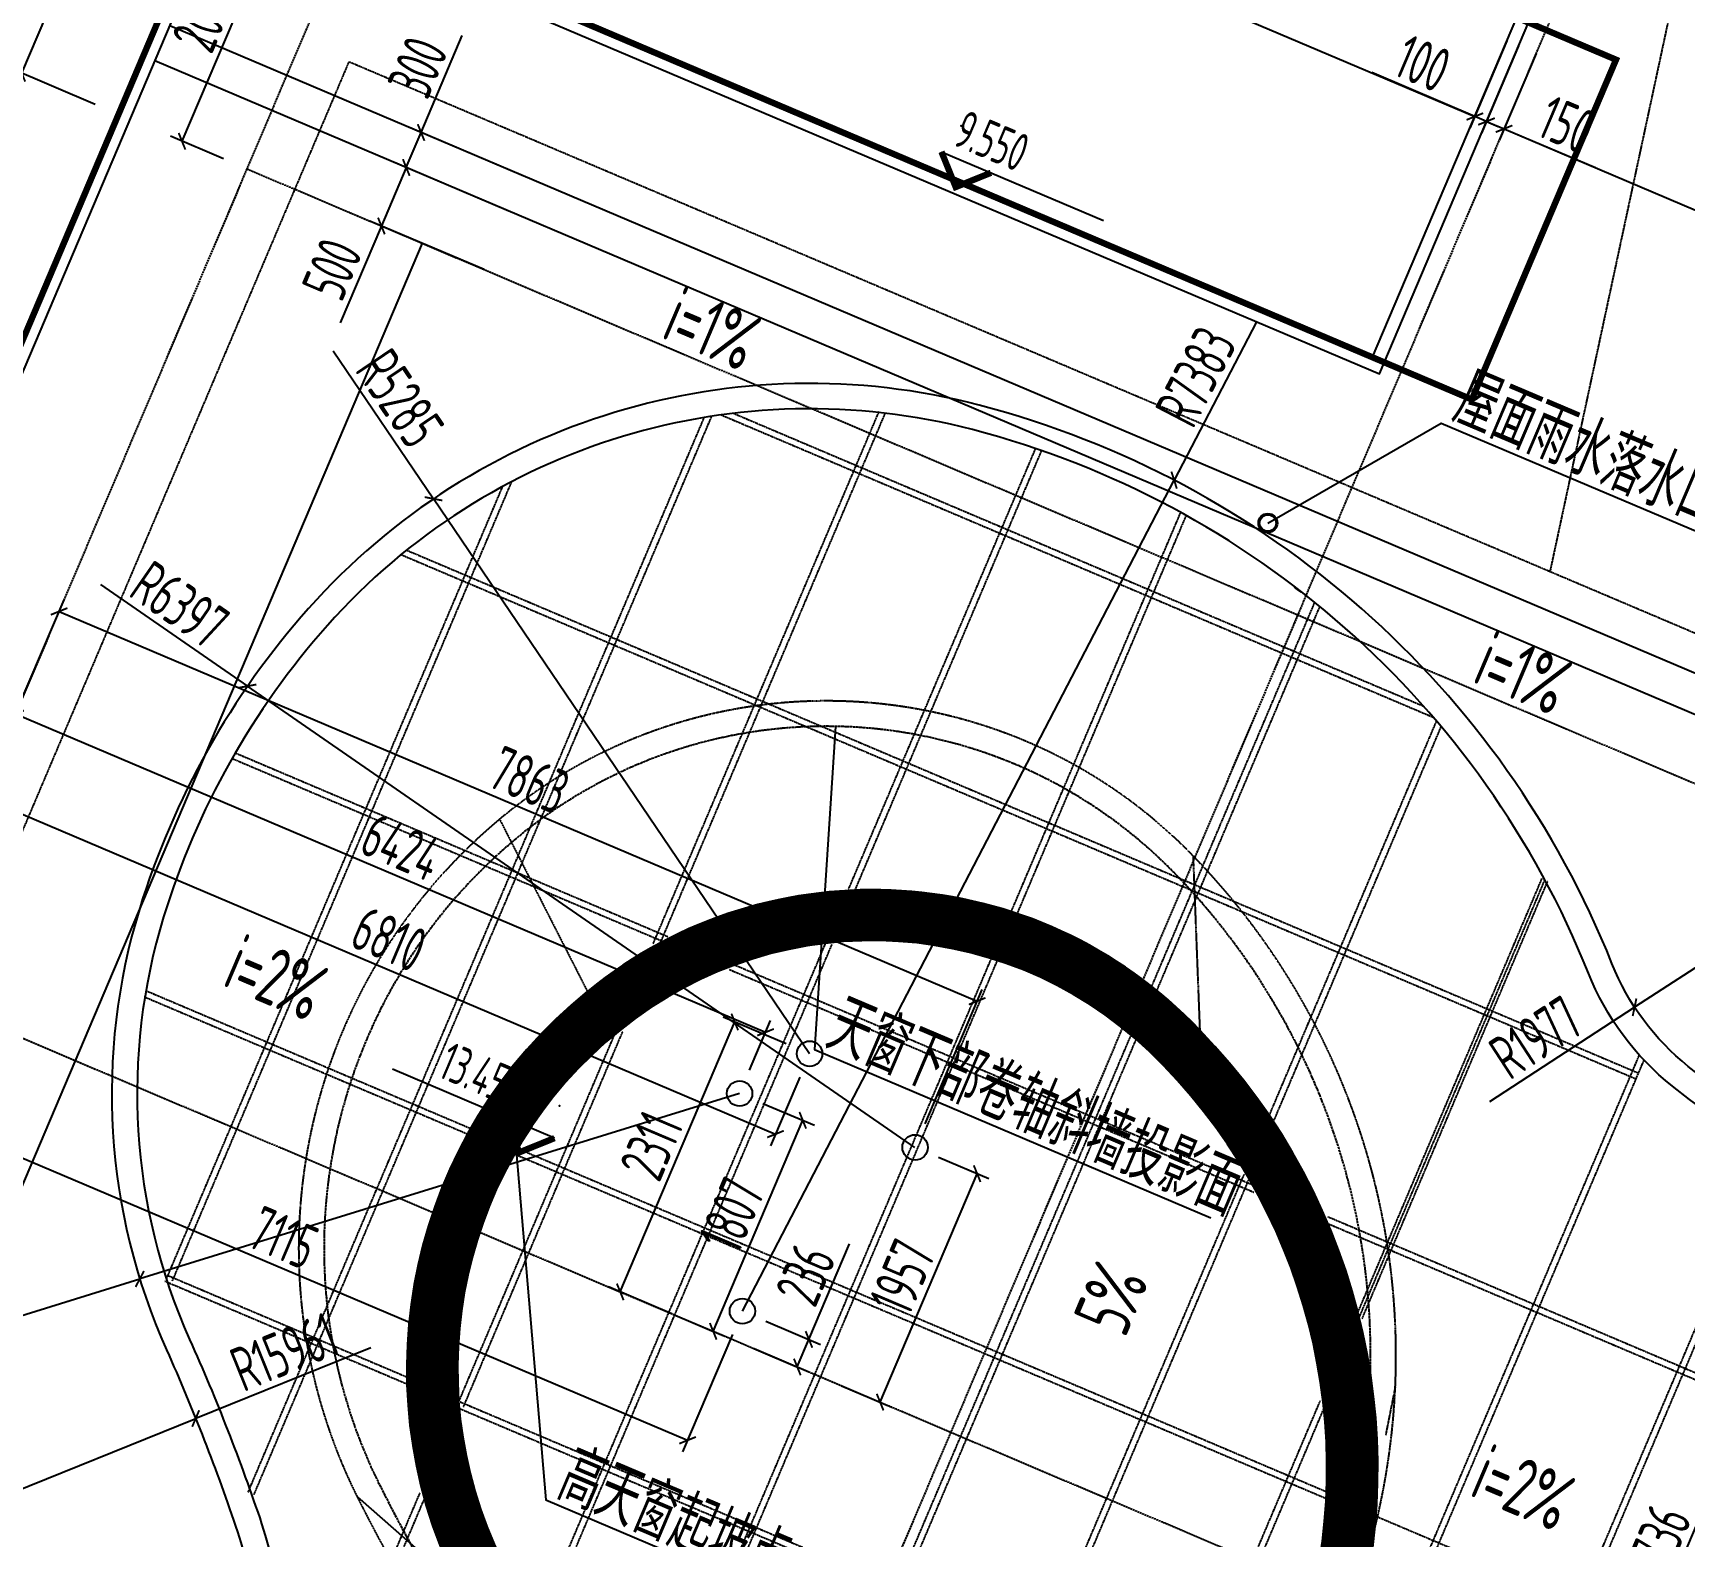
# Model space of a CAD drawing. Extents: x 11778731 to 12007717, y -6694179 to -6363962.
# Drawn here: x 11933496 to 11946519, y -6463721 to -6451864 of the extents above; entities that cross this region are included whole.
import ezdxf
from ezdxf.enums import TextEntityAlignment as Align

# ---------------------------------------------------------------- set-up
doc = ezdxf.new("R2010")
doc.units = 0
doc.header["$LTSCALE"] = 10
doc.header["$MEASUREMENT"] = 0
for name, pattern in [('A3-RG-axis-100$0$CENTER', [2, 1.25, -0.25, 0.25, -0.25]), ('A3-RI-3F$0$CENTER', [2, 1.25, -0.25, 0.25, -0.25]), ('A3-RI-3F$0$DASH', [0.35, 0.25, -0.1]), ('A3-RI-3F$0$DOTE', [2.42, 2, -0.2, 0.02, -0.2])]:
    doc.linetypes.add(name, pattern=pattern)
for name, color, linetype in [('A3-RB-3F-100$0$A-DIMS-100', 1, 'Continuous'), ('A3-RG-axis-100$0$A-DIMS-100', 1, 'Continuous'), ('A3-RG-axis-100$0$A-GRID', 1, 'A3-RG-axis-100$0$CENTER'), ('A3-RI-3F$0$A-FLOR', 2, 'Continuous'), ('A3-RI-3F$0$A-GLAZ', 140, 'Continuous'), ('A3-RI-3F$0$A-GRID', 1, 'A3-RI-3F$0$CENTER'), ('A3-RI-3F$0$A-HATCH', 8, 'Continuous'), ('A3-RI-3F$0$A-HATH', 9, 'Continuous'), ('A3-RI-3F$0$A-ROOF-EDGE', 2, 'Continuous'), ('A3-RI-3F$0$A-WALL', 7, 'Continuous'), ('A3-RM-3F$0$0P-1', 191, 'Continuous'), ('A3-RM-3F$0$0P-FE-FH-V', 141, 'Continuous'), ('A3-SYMB-3F-100$0$A-SYMB', 4, 'Continuous'), ('A3-SYMB-3F-100$0$A-SYMB-AREA', 4, 'Continuous'), ('A3-SYMB-3F-100$0$A-SYMB-NAME', 4, 'Continuous'), ('A3-SYMB-3F-100$0$A-SYMB-NAME-E', 4, 'Continuous')]:
    doc.layers.add(name, color=color, linetype=linetype)
doc.layers.add('A3-RI-3F$0$AN-WALL-BELO', color=2, linetype='Continuous', lineweight=5)
doc.styles.add('A3-RB-3F-100$0$XD2008', font='xd-hzs.shx', dxfattribs={"width": 0.7, "bigfont": 'xd-hztxt.shx'})
doc.styles.add('A3-SYMB-3F-100$0$ECADI', font='hzs.shx', dxfattribs={"width": 0.7, "bigfont": 'hztxt.shx'})
doc.styles.add('A3-SYMB-3F-100$0$XD2008', font='hzs.shx', dxfattribs={"width": 0.7, "bigfont": 'hztxt.shx'})
doc.dimstyles.new('A3-RB-3F-100$0$XD100', dxfattribs={"dimscale": 100, "dimtxt": 3.5, "dimasz": 1.5, "dimexe": 1, "dimexo": 2, "dimgap": 0.5, "dimtad": 1, "dimdec": 0, "dimdsep": 46, "dimtxsty": 'A3-RB-3F-100$0$XD2008', "dimcen": 2.5, "dimclrt": 4, "dimaunit": 1, "dimadec": 0, "dimazin": 0, "dimtfac": 1, "dimtdec": 0, "dimtix": 1, "dimtmove": 0, "dimatfit": 3, "dimfxl": 0, "dimtolj": 1, "dimtzin": 0, "dimarcsym": 0})
doc.dimstyles.new('A3-RB-3F-100$0$XD100$0', dxfattribs={"dimscale": 100, "dimtxt": 3.5, "dimasz": 1, "dimexe": 1, "dimexo": 2, "dimgap": 0.5, "dimtad": 1, "dimdec": 0, "dimdsep": 46, "dimtxsty": 'A3-RB-3F-100$0$XD2008', "dimblk1": 'A3-RB-3F-100$0$_ARCHTICK', "dimblk2": 'A3-RB-3F-100$0$_ARCHTICK', "dimsah": 1, "dimcen": 2.5, "dimclrt": 4, "dimaunit": 1, "dimadec": 0, "dimazin": 0, "dimtfac": 1, "dimtdec": 0, "dimtix": 1, "dimtmove": 0, "dimatfit": 3, "dimfxl": 0, "dimtolj": 1, "dimtzin": 0, "dimarcsym": 0})

# ---------------------------------------------------------------- blocks, each defined once
blk = doc.blocks.new('A3-RI-3F$0$TIANCHUANG2')
at = {"layer": 'A3-RI-3F$0$A-GLAZ', "linetype": 'A3-RI-3F$0$DASH'}
for p, q in [((11935192, -6463367), (11938788, -6454894)), ((11935238, -6463387), (11938847, -6454885)), ((11938384, -6459046), (11940166, -6454848)), ((11938430, -6459065), (11940212, -6454868)), ((11938920, -6454874), (11944534, -6457258)), ((11939018, -6454862), (11944459, -6457171)), ((11939926, -6458613), (11941401, -6455138)), ((11939972, -6458633), (11941447, -6455158)), ((11934595, -6461702), (11937270, -6455401)), ((11934549, -6461683), (11937199, -6455438)), ((11941209, -6458789), (11942544, -6455644)), ((11941255, -6458809), (11942588, -6455668)), ((11936441, -6455941), (11946154, -6460064)), ((11936397, -6455976), (11946135, -6460110)), ((11942313, -6459387), (11943601, -6456353)), ((11942359, -6459407), (11943641, -6456386)), ((11943236, -6460413), (11944561, -6457289)), ((11943282, -6460432), (11944598, -6457332)), ((11935067, -6457584), (11938482, -6459034)), ((11935087, -6457538), (11938501, -6458988)), ((11943929, -6461979), (11945392, -6458531)), ((11943952, -6461989), (11945415, -6458541)), ((11943975, -6461999), (11945438, -6458550)), ((11937461, -6464419), (11939750, -6459028)), ((11937492, -6464474), (11939796, -6459047)), ((11938370, -6465477), (11941052, -6459159)), ((11938416, -6465497), (11941098, -6459178)), ((11939004, -6459201), (11943140, -6460957)), ((11938985, -6459247), (11943121, -6461003)), ((11934372, -6459462), (11936924, -6460545)), ((11934391, -6459416), (11936943, -6460499)), ((11936844, -6462675), (11938099, -6459717)), ((11936890, -6462694), (11938145, -6459737)), ((11939207, -6466704), (11942150, -6459771)), ((11939253, -6466724), (11942196, -6459791)), ((11942381, -6468824), (11946160, -6459922)), ((11942427, -6468844), (11946197, -6459962)), ((11937294, -6460703), (11943683, -6463414)), ((11937314, -6460657), (11943702, -6463368)), ((11944618, -6466754), (11947188, -6460698)), ((11944664, -6466773), (11947234, -6460718)), ((11940183, -6467605), (11943045, -6460861)), ((11940229, -6467625), (11943091, -6460881)), ((11943682, -6461241), (11948666, -6463357)), ((11943702, -6461195), (11948769, -6463346)), ((11934555, -6461658), (11936453, -6462464)), ((11934535, -6461704), (11936433, -6462510)), ((11936843, -6462702), (11943139, -6465374)), ((11936863, -6462656), (11943158, -6465328)), ((11941885, -6466794), (11943644, -6462649)), ((11941931, -6466814), (11943690, -6462669)), ((11931373, -6475564), (11936547, -6463373)), ((11931419, -6475583), (11936593, -6463393)), ((11944083, -6463557), (11946483, -6464576))]:
    blk.add_line(p, q, dxfattribs=at)
blk = doc.blocks.new('A3-RI-3F')
at = {"layer": 'A3-RI-3F$0$A-FLOR', "linetype": 'A3-RI-3F$0$DASH'}
for p, q in [((11937174, -6458063), (11937866, -6459420)), ((11942641, -6458350), (11942694, -6459725)), ((11944236, -6462534), (11944159, -6462919)), ((11936049, -6463400), (11936836, -6464091))]:
    blk.add_line(p, q, dxfattribs=at)
at = {"layer": 'A3-RI-3F$0$A-FLOR', "linetype": 'A3-RI-3F$0$DASH', "const_width": 50}
blk.add_lwpolyline([(11977075, -6448936), (11977075, -6448936), (11971198, -6462780), (11953156, -6455122), (11952019, -6457800), (11961869, -6461981), (11950655, -6488400), (11923776, -6476990), (11934990, -6450572), (11944839, -6454753), (11945976, -6452074), (11937359, -6448416, 0.002105), (11935284, -6447090), (11932817, -6450984, 0.033355), (11899110, -6432654), (11899711, -6421202)], format="xyb", dxfattribs=at)
at = {"layer": 'A3-RI-3F$0$A-FLOR', "linetype": 'A3-RI-3F$0$DASH'}
for centre, radius, start, end in [((11939752, -6461160), 4030, 44.2186, 129.7837), ((11939990, -6461444), 4400, 129.8011, 206.3944), ((11938591, -6462290), 5650, 345.8683, 44.2186), ((11946971, -6457964), 12200, 206.4601, 221.5112)]:
    blk.add_arc(centre, radius, start, end, dxfattribs=at)
at = {"layer": 'A3-RI-3F$0$A-GRID', "linetype": 'A3-RI-3F$0$DOTE'}
for centre, radius, start, end in [((11939752, -6461160), 3830, 44.2186, 129.7828), ((11939990, -6461444), 4200, 129.8011, 206.3944), ((11938591, -6462290), 5450, 272.2829, 44.2186), ((11946971, -6457964), 12000, 206.4601, 221.517)]:
    blk.add_arc(centre, radius, start, end, dxfattribs=at)
at = {"layer": 'A3-RI-3F$0$A-HATCH', "const_width": 400}
blk.add_lwpolyline([(11942783, -6469202, -0.123943), (11938517, -6466252, -0.065331), (11937014, -6464001, -0.350959), (11937996, -6459572, -0.391839), (11942552, -6459865, -0.54802), (11940710, -6467673, -0.54802)], format="xyb", dxfattribs=at)
blk.add_lwpolyline([(11942926, -6469248, 0.267949), (11942958, -6469206, -0.014775), (11946708, -6464621, -1.230896), (11950410, -6469380, -0.080217), (11946126, -6470614, 0.014879), (11945635, -6470705, 0.072502)], format="xyb", close=True, dxfattribs=at)
at = {"layer": 'A3-RI-3F$0$A-HATH', "linetype": 'A3-RI-3F$0$DASH'}
blk.add_lwpolyline([(11945457, -6456112), (11946402, -6451711)], dxfattribs=at)
blk.add_lwpolyline([(11925756, -6476190), (11949855, -6486420), (11960084, -6462321), (11935985, -6452091)], close=True, dxfattribs=at)
at = {"layer": 'A3-RI-3F$0$A-ROOF-EDGE'}
for points in [[(11977075, -6448936), (11977075, -6448936), (11971198, -6462780), (11953939, -6455454), (11952802, -6458132), (11961869, -6461981), (11950655, -6488400), (11923776, -6476990), (11934990, -6450572), (11944057, -6454420), (11945194, -6451742), (11937359, -6448416, 0.002105), (11935284, -6447090), (11932817, -6450984, 0.033355), (11899110, -6432654), (11899697, -6421468)], [(11971145, -6462649), (11953886, -6455323), (11952670, -6458185), (11961737, -6462034), (11950602, -6488268), (11923907, -6476937), (11935043, -6450703), (11944110, -6454552), (11945325, -6451689), (11937406, -6448327, 0.002183), (11935253, -6446952), (11932786, -6450846, 0.033209), (11899214, -6432592), (11899796, -6421473)], [(11931302, -6475752, 0.255244), (11936727, -6476336, -0.136877), (11938745, -6476092, -0.180604), (11940027, -6476807, -0.141562), (11940364, -6477554, 0.042993), (11940773, -6479317, 0.126539), (11941987, -6481230, 0.038962), (11943246, -6482239, 0.287529), (11948735, -6482446, 0.153575), (11950516, -6480510, 0.12992), (11951116, -6477224, 0.099645), (11950839, -6476247, -0.370364), (11951727, -6472525, 0.124779), (11955849, -6469352, 0.549501), (11951453, -6461290, -0.212668), (11946546, -6460012, -0.12988), (11945944, -6459200, 0.238102), (11940954, -6454798, 0.28217), (11935667, -6456402, 0.107538), (11934334, -6458773, 0.181558), (11934548, -6462247, -0.024125), (11935108, -6463681, -0.306887), (11934414, -6466177, -0.012186), (11931822, -6468270, 0.215956)], [(11931302, -6475752, 0.255244), (11936727, -6476336, -0.136877), (11938745, -6476092, -0.180604), (11940027, -6476807, -0.141562), (11940364, -6477554, 0.042993), (11940773, -6479317, 0.126539), (11941987, -6481230, 0.038962), (11943246, -6482239, 0.287529), (11948735, -6482446, 0.153575), (11950516, -6480510, 0.12992), (11951116, -6477224, 0.099645), (11950839, -6476247, -0.370364), (11951727, -6472525, 0.124779), (11955849, -6469352, 0.549501), (11951453, -6461290, -0.212668), (11946546, -6460012, -0.12988), (11945944, -6459200, 0.238102), (11940954, -6454798, 0.28217), (11935667, -6456402, 0.107538), (11934334, -6458773, 0.181558), (11934548, -6462247, -0.024125), (11935108, -6463681, -0.306887), (11934414, -6466177, -0.012186), (11931822, -6468270, 0.215956)], [(11931416, -6475588, 0.255244), (11936651, -6476151, -0.136877), (11938775, -6475894, -0.180604), (11940180, -6476677, -0.141562), (11940562, -6477526, 0.042993), (11940963, -6479255, 0.126539), (11942124, -6481084, 0.038962), (11943358, -6482073, 0.287529), (11948635, -6482272, 0.153575), (11950335, -6480425, 0.12992), (11950916, -6477239, 0.099645), (11950661, -6476339, -0.372403), (11951628, -6472350, 0.12491), (11955682, -6469241, 0.547091), (11951462, -6461491, -0.211709), (11946421, -6460168, -0.12988), (11945758, -6459275, 0.238102), (11940903, -6454991, 0.28217), (11935816, -6456535, 0.107538), (11934525, -6458832, 0.181558), (11934730, -6462165, -0.024125), (11935298, -6463617, -0.306887), (11934543, -6466329, -0.012216), (11931938, -6468434, 221.308572)]]:
    blk.add_lwpolyline(points, format="xyb", dxfattribs=at)
at = {"layer": 'A3-RI-3F$0$A-WALL'}
for points in [[(11942694, -6459725, 0.391566), (11937869, -6459417)], [(11942694, -6459725), (11942407, -6460004, 0.391987), (11938122, -6459727, 0.350988), (11937194, -6463913), (11936836, -6464091, 0.065287), (11938366, -6466384), (11938668, -6466120, 0.052828), (11940295, -6467623), (11940056, -6467944, -0.053044), (11938361, -6466377)], [(11938122, -6459727), (11937865, -6459420, 0.350629), (11936836, -6464091)], [(11939765, -6468102, 0.61827), (11942694, -6459725)], [(11939718, -6467705, 0.618019), (11942407, -6460004)]]:
    blk.add_lwpolyline(points, format="xyb", dxfattribs=at)
at = {"layer": 'A3-RI-3F$0$AN-WALL-BELO'}
blk.add_open_spline([(11943438, -6456234), (11943456, -6456247), (11943473, -6456259), (11943490, -6456272)], degree=3, dxfattribs=at)
at = {"layer": 'A3-RI-3F$0$A-GLAZ'}
blk.add_blockref('A3-RI-3F$0$TIANCHUANG2', (0, 0), dxfattribs=at)
blk = doc.blocks.new('A3-RG-axis-100')
at = {"layer": 'A3-RG-axis-100$0$A-DIMS-100'}
blk.add_line((11936562.6, -6453520.7), (11924980.1, -6480807.3), dxfattribs=at)
at = {"layer": 'A3-RG-axis-100$0$A-GRID'}
for p, q in [((11949482.5, -6419244.3), (11922974.2, -6481694)), ((11957767.1, -6422760.8), (11931258.7, -6485210.6)), ((11935181.8, -6452934.6), (11977884, -6471060.6)), ((11932446.7, -6459378.2), (11975148.9, -6477504.2))]:
    blk.add_line(p, q, dxfattribs=at)
blk = doc.blocks.new('A3-SYMB-3F-100$0$ECADI-TAG-ROOM')
at = {"layer": 'A3-SYMB-3F-100$0$A-SYMB-AREA', "style": 'A3-SYMB-3F-100$0$ECADI', "width": 0.7}
blk.add_attdef('340M2', text='', height=2.5, dxfattribs=at).set_placement((7.17, -1.75), align=Align.MIDDLE_LEFT)
at = {"layer": 'A3-SYMB-3F-100$0$A-SYMB-NAME', "style": 'A3-SYMB-3F-100$0$ECADI', "width": 0.7}
blk.add_attdef('CHINESENAME', (-5.13, 0.09), '', height=4.5, dxfattribs=at)
at = {"layer": 'A3-SYMB-3F-100$0$A-SYMB-NAME-E', "style": 'A3-SYMB-3F-100$0$ECADI', "width": 0.7}
for tag, p in [('ENGLISHHIGH', (-5.13, 8.04)), ('ENGLISHLOW', (-5.13, 4.84))]:
    blk.add_attdef(tag, p, '', height=2.5, dxfattribs=at)
blk = doc.blocks.new('A3-SYMB-3F-100$0$ECADI-TAG-HGHT（国标）')
at = {"color": 1}
blk.add_line((-2.12, 2.12), (11.77, 2.12), dxfattribs=at)
at = {"color": 1, "const_width": 0.5}
blk.add_lwpolyline([(-2.12, 2.12), (0, 0), (2.12, 2.12)], dxfattribs=at)
at = {"color": 1}
blk.add_point((-1.48, 4.6), dxfattribs=at)
at = {"style": 'A3-SYMB-3F-100$0$XD2008', "width": 0.7}
blk.add_attdef('FL', text='', height=3, dxfattribs=at).set_placement((-2.69, 2.97), align=Align.RIGHT)
for tag, p in [('F.F.L.', (2.28, 2.97)), ('T.O.S.', (2.28, -1.1))]:
    blk.add_attdef(tag, p, '', height=3, dxfattribs=at)
blk = doc.blocks.new('A3-SYMB-3F-100')
at = {"layer": 'A3-SYMB-3F-100$0$A-SYMB'}
for points in [[(11938231, -6453525, 0, 0, 0), (11939856, -6454215, 80, 0, 0), (11940132, -6454332, 0, 0, 0)], [(11946441, -6457010, 0, 0, 0), (11944816, -6456320, 80, 0, 0), (11944540, -6456203, 0, 0, 0)], [(11935504, -6459043, 0, 0, 0), (11936194, -6457418, 80, 0, 0), (11936311, -6457142, 0, 0, 0)], [(11945485, -6463137, 0, 0, 0), (11946175, -6461512, 80, 0, 0), (11946292, -6461236, 0, 0, 0)], [(11941834, -6462184, 0, 0, 0), (11941144, -6463809, 80, 0, 0), (11941027, -6464085, 0, 0, 0)]]:
    blk.add_lwpolyline(points, format="xyseb", dxfattribs=at)
for points in [[(11943231, -6455727), (11944598, -6454939), (11946620, -6455797)], [(11939822, -6457331), (11939657, -6459877), (11942781, -6461204)], [(11937304, -6460678), (11937538, -6463429), (11939338, -6464192)]]:
    blk.add_lwpolyline(points, dxfattribs=at)
ref = blk.add_blockref('A3-SYMB-3F-100$0$ECADI-TAG-HGHT（国标）', (11940770, -6453078), dxfattribs=dict(at, xscale=100, yscale=99.99999999999999, rotation=337))
ref.add_attrib('F.F.L.', '9.550', (11940735, -6452741), dxfattribs={"layer": '0', "height": 300, "rotation": 337, "style": 'A3-SYMB-3F-100$0$XD2008', "width": 0.7})
ref = blk.add_blockref('A3-SYMB-3F-100$0$ECADI-TAG-ROOM', (11938899, -6454468), dxfattribs=dict(at, xscale=-99.99999999989045, yscale=100.0000000001164, rotation=336.9999999997605))
ref.add_attrib('CHINESENAME', 'i=1%', (11938436, -6454262), dxfattribs={"height": 450, "rotation": 337, "style": 'A3-SYMB-3F-100$0$ECADI', "width": 0.7})
ref = blk.add_blockref('A3-SYMB-3F-100$0$ECADI-TAG-ROOM', (11945128, -6455129), dxfattribs=dict(at, xscale=99.99999999989046, yscale=100.0000000001164, rotation=337))
ref.add_attrib('CHINESENAME', '屋面雨水落水口', (11944660, -6454921), dxfattribs={"height": 450, "rotation": 337, "style": 'A3-SYMB-3F-100$0$ECADI', "width": 0.7})
ref = blk.add_blockref('A3-SYMB-3F-100$0$ECADI-TAG-ROOM', (11945298, -6457184), dxfattribs=dict(at, xscale=99.99999999989046, yscale=100.0000000001164, rotation=337))
ref.add_attrib('CHINESENAME', 'i=1%', (11944830, -6456976), dxfattribs={"height": 450, "rotation": 337, "style": 'A3-SYMB-3F-100$0$ECADI', "width": 0.7})
ref = blk.add_blockref('A3-SYMB-3F-100$0$ECADI-TAG-ROOM', (11935444, -6459578), dxfattribs=dict(at, xscale=99.99999999989046, yscale=100.0000000001164, rotation=337))
ref.add_attrib('CHINESENAME', 'i=2%', (11934976, -6459369), dxfattribs={"height": 450, "rotation": 337, "style": 'A3-SYMB-3F-100$0$ECADI', "width": 0.7})
ref = blk.add_blockref('A3-SYMB-3F-100$0$ECADI-TAG-ROOM', (11940188, -6460068), dxfattribs=dict(at, xscale=99.99999999989046, yscale=100.0000000001164, rotation=337))
ref.add_attrib('CHINESENAME', '天窗下部卷轴斜墙投影面', (11939719, -6459859), dxfattribs={"height": 450, "rotation": 337, "style": 'A3-SYMB-3F-100$0$ECADI', "width": 0.7})
ref = blk.add_blockref('A3-SYMB-3F-100$0$ECADI-TAG-HGHT（国标）', (11937329, -6460689), dxfattribs=dict(at, xscale=-100, yscale=100, rotation=336.9999999994739))
ref.add_attrib('F.F.L.', '13.450', (11936675, -6460089), dxfattribs={"layer": '0', "height": 300, "rotation": 337, "style": 'A3-SYMB-3F-100$0$XD2008', "width": 0.7})
ref = blk.add_blockref('A3-SYMB-3F-100$0$ECADI-TAG-ROOM', (11942314, -6461689), dxfattribs=dict(at, xscale=99.99999999989046, yscale=100.0000000001164, rotation=66.99999999999999))
ref.add_attrib('CHINESENAME', '5%', (11942105, -6462158), dxfattribs={"height": 450, "rotation": 67, "style": 'A3-SYMB-3F-100$0$ECADI', "width": 0.7})
ref = blk.add_blockref('A3-SYMB-3F-100$0$ECADI-TAG-ROOM', (11938069, -6463619), dxfattribs=dict(at, xscale=99.99999999989046, yscale=100.0000000001164, rotation=337))
ref.add_attrib('CHINESENAME', '高天窗起坡点', (11937600, -6463411), dxfattribs={"height": 450, "rotation": 337, "style": 'A3-SYMB-3F-100$0$ECADI', "width": 0.7})
ref = blk.add_blockref('A3-SYMB-3F-100$0$ECADI-TAG-ROOM', (11945277, -6463600), dxfattribs=dict(at, xscale=99.99999999989046, yscale=100.0000000001164, rotation=337))
ref.add_attrib('CHINESENAME', 'i=2%', (11944808, -6463391), dxfattribs={"height": 450, "rotation": 337, "style": 'A3-SYMB-3F-100$0$ECADI', "width": 0.7})
blk = doc.blocks.new('A3-RB-3F-100$0$_ARCHTICK')
at = {"color": 0, "linetype": 'ByBlock', "const_width": 0.15}
blk.add_lwpolyline([(-0.5, -0.5), (0.5, 0.5)], dxfattribs=at)
blk = doc.blocks.new('*D620')
at = {"layer": 'A3-RB-3F-100$0$A-DIMS-100', "color": 0, "lineweight": -2}
for p, q in [((11937061, -6448507), (11936769, -6449195)), ((11936808, -6449103), (11944863, -6452522)), ((11945116, -6451926), (11944824, -6452614))]:
    blk.add_line(p, q, dxfattribs=at)
at = {"layer": 'A3-RB-3F-100$0$A-DIMS-100', "color": 0, "lineweight": -2, "xscale": 100, "yscale": 100, "zscale": 100}
for p, rotation in [((11936808, -6449103), 156.9999999998869), ((11944863, -6452522), 336.9999999998869)]:
    blk.add_blockref('A3-RB-3F-100$0$_ARCHTICK', p, dxfattribs=dict(at, rotation=rotation))
at = {"layer": 'A3-RB-3F-100$0$A-DIMS-100', "color": 4, "insert": (11940923, -6450605), "char_height": 350, "attachment_point": 5, "rotation": 337, "style": 'A3-RB-3F-100$0$XD2008'}
blk.add_mtext('\\A1;8750', dxfattribs=at)
blk = doc.blocks.new('*D621')
at = {"layer": 'A3-RB-3F-100$0$A-DIMS-100', "color": 0, "lineweight": -2}
for p, q in [((11945116, -6451926), (11944824, -6452614)), ((11945208, -6451965), (11944916, -6452653)), ((11944863, -6452522), (11944050, -6452176)), ((11944955, -6452561), (11944863, -6452522)), ((11944955, -6452561), (11945047, -6452600))]:
    blk.add_line(p, q, dxfattribs=at)
at = {"layer": 'A3-RB-3F-100$0$A-DIMS-100', "color": 0, "lineweight": -2, "xscale": 100, "yscale": 100, "zscale": 100}
for p, rotation in [((11944863, -6452522), 336.9999999984161), ((11944955, -6452561), 156.9999999984161)]:
    blk.add_blockref('A3-RB-3F-100$0$_ARCHTICK', p, dxfattribs=dict(at, rotation=rotation))
at = {"layer": 'A3-RB-3F-100$0$A-DIMS-100', "color": 4, "insert": (11944452, -6452103), "char_height": 350, "attachment_point": 5, "rotation": 337, "style": 'A3-RB-3F-100$0$XD2008'}
blk.add_mtext('\\A1;100', dxfattribs=at)
blk = doc.blocks.new('*D622')
at = {"layer": 'A3-RB-3F-100$0$A-DIMS-100', "color": 0, "lineweight": -2}
for p, q in [((11945346, -6452024), (11945054, -6452711)), ((11945093, -6452619), (11953377, -6456136)), ((11953630, -6455540), (11953338, -6456228))]:
    blk.add_line(p, q, dxfattribs=at)
at = {"layer": 'A3-RB-3F-100$0$A-DIMS-100', "color": 0, "lineweight": -2, "xscale": 100, "yscale": 100, "zscale": 100}
for p, rotation in [((11945093, -6452619), 156.9999999999083), ((11953377, -6456136), 336.9999999999084)]:
    blk.add_blockref('A3-RB-3F-100$0$_ARCHTICK', p, dxfattribs=dict(at, rotation=rotation))
at = {"layer": 'A3-RB-3F-100$0$A-DIMS-100', "color": 4, "insert": (11949323, -6454170), "char_height": 350, "attachment_point": 5, "rotation": 337, "style": 'A3-RB-3F-100$0$XD2008'}
blk.add_mtext('\\A1;9000', dxfattribs=at)
blk = doc.blocks.new('*D642')
at = {"layer": 'A3-RB-3F-100$0$A-DIMS-100', "color": 0, "lineweight": -2}
for p, q in [((11933985, -6452427), (11933315, -6452142)), ((11930672, -6458625), (11933407, -6452181)), ((11931250, -6458870), (11930580, -6458586))]:
    blk.add_line(p, q, dxfattribs=at)
at = {"layer": 'A3-RB-3F-100$0$A-DIMS-100', "color": 0, "lineweight": -2, "xscale": 100, "yscale": 100, "zscale": 100}
for p, rotation in [((11933407, -6452181), 66.99999999984341), ((11930672, -6458625), 246.9999999998434)]:
    blk.add_blockref('A3-RB-3F-100$0$_ARCHTICK', p, dxfattribs=dict(at, rotation=rotation))
at = {"layer": 'A3-RB-3F-100$0$A-DIMS-100', "color": 4, "insert": (11931833, -6455315), "char_height": 350, "attachment_point": 5, "rotation": 67, "style": 'A3-RB-3F-100$0$XD2008'}
blk.add_mtext('\\A1;7000', dxfattribs=at)
blk = doc.blocks.new('*D643')
at = {"layer": 'A3-RB-3F-100$0$A-DIMS-100', "color": 0, "lineweight": -2}
for p, q in [((11934806, -6450494), (11934136, -6450209)), ((11933407, -6452181), (11934228, -6450248)), ((11933985, -6452427), (11933315, -6452142))]:
    blk.add_line(p, q, dxfattribs=at)
at = {"layer": 'A3-RB-3F-100$0$A-DIMS-100', "color": 0, "lineweight": -2, "xscale": 100, "yscale": 100, "zscale": 100}
for p, rotation in [((11934228, -6450248), 66.99999999985049), ((11933407, -6452181), 246.9999999998505)]:
    blk.add_blockref('A3-RB-3F-100$0$_ARCHTICK', p, dxfattribs=dict(at, rotation=rotation))
at = {"layer": 'A3-RB-3F-100$0$A-DIMS-100', "color": 4, "insert": (11933610, -6451127), "char_height": 350, "attachment_point": 5, "rotation": 67, "style": 'A3-RB-3F-100$0$XD2008'}
blk.add_mtext('\\A1;2100', dxfattribs=at)
blk = doc.blocks.new('*D701')
at = {"layer": 'A3-RB-3F-100$0$A-DIMS-100', "color": 0, "lineweight": -2}
for p, q in [((11945208, -6451965), (11944916, -6452653)), ((11945346, -6452024), (11945054, -6452711)), ((11944955, -6452561), (11945093, -6452619)), ((11945093, -6452619), (11945814, -6452925))]:
    blk.add_line(p, q, dxfattribs=at)
at = {"layer": 'A3-RB-3F-100$0$A-DIMS-100', "color": 0, "lineweight": -2, "xscale": 100, "yscale": 100, "zscale": 100}
for p, rotation in [((11944955, -6452561), 157.0000000000099), ((11945093, -6452619), 337.0000000000099)]:
    blk.add_blockref('A3-RB-3F-100$0$_ARCHTICK', p, dxfattribs=dict(at, rotation=rotation))
at = {"layer": 'A3-RB-3F-100$0$A-DIMS-100', "color": 4, "insert": (11945587, -6452585), "char_height": 350, "attachment_point": 5, "rotation": 337, "style": 'A3-RB-3F-100$0$XD2008'}
blk.add_mtext('\\A1;150', dxfattribs=at)
blk = doc.blocks.new('*D710')
at = {"layer": 'A3-RB-3F-100$0$A-DIMS-100', "color": 0, "lineweight": -2}
for p, q in [((11935779, -6451015), (11935359, -6450837)), ((11934670, -6452717), (11935452, -6450876)), ((11934998, -6452856), (11934578, -6452678))]:
    blk.add_line(p, q, dxfattribs=at)
at = {"layer": 'A3-RB-3F-100$0$A-DIMS-100', "color": 0, "lineweight": -2, "xscale": 100, "yscale": 100, "zscale": 100}
for p, rotation in [((11935452, -6450876), 66.99981390263508), ((11934670, -6452717), 246.9998139026351)]:
    blk.add_blockref('A3-RB-3F-100$0$_ARCHTICK', p, dxfattribs=dict(at, rotation=rotation))
at = {"layer": 'A3-RB-3F-100$0$A-DIMS-100', "color": 4, "insert": (11934854, -6451709), "char_height": 350, "attachment_point": 5, "rotation": 66.9998, "style": 'A3-RB-3F-100$0$XD2008'}
blk.add_mtext('\\A1;2000', dxfattribs=at)
blk = doc.blocks.new('*D725')
at = {"layer": 'A3-RB-3F-100$0$A-DIMS-100', "color": 0, "lineweight": -2}
for p, q in [((11933289, -6457393), (11933740, -6456332)), ((11933701, -6456424), (11940939, -6459497)), ((11940528, -6460465), (11940978, -6459404))]:
    blk.add_line(p, q, dxfattribs=at)
at = {"layer": 'A3-RB-3F-100$0$A-DIMS-100', "color": 0, "lineweight": -2, "xscale": 100, "yscale": 100, "zscale": 100}
for p, rotation in [((11933701, -6456424), 156.9999999998926), ((11940939, -6459497), 336.9999999998926)]:
    blk.add_blockref('A3-RB-3F-100$0$_ARCHTICK', p, dxfattribs=dict(at, rotation=rotation))
at = {"layer": 'A3-RB-3F-100$0$A-DIMS-100', "color": 4, "insert": (11937408, -6457753), "char_height": 350, "attachment_point": 5, "rotation": 337, "style": 'A3-RB-3F-100$0$XD2008'}
blk.add_mtext('\\A1;7863', dxfattribs=at)
blk = doc.blocks.new('*D726')
at = {"layer": 'A3-RB-3F-100$0$A-DIMS-100', "color": 0, "lineweight": -2}
for p, q in [((11940634, -6460728), (11941031, -6460896)), ((11940174, -6462658), (11940939, -6460857)), ((11939869, -6462529), (11940266, -6462697))]:
    blk.add_line(p, q, dxfattribs=at)
at = {"layer": 'A3-RB-3F-100$0$A-DIMS-100', "color": 0, "lineweight": -2, "xscale": 100, "yscale": 100, "zscale": 100}
for p, rotation in [((11940939, -6460857), 66.99999999990175), ((11940174, -6462658), 246.9999999999017)]:
    blk.add_blockref('A3-RB-3F-100$0$_ARCHTICK', p, dxfattribs=dict(at, rotation=rotation))
at = {"layer": 'A3-RB-3F-100$0$A-DIMS-100', "color": 4, "insert": (11940349, -6461670), "char_height": 350, "attachment_point": 5, "rotation": 67, "style": 'A3-RB-3F-100$0$XD2008'}
blk.add_mtext('\\A1;1957', dxfattribs=at)
blk = doc.blocks.new('*D727')
at = {"layer": 'A3-RB-3F-100$0$A-DIMS-100', "color": 0, "lineweight": -2}
for p, q in [((11938125, -6461789), (11939028, -6459661)), ((11939434, -6459833), (11938936, -6459622)), ((11938531, -6461961), (11938033, -6461750))]:
    blk.add_line(p, q, dxfattribs=at)
at = {"layer": 'A3-RB-3F-100$0$A-DIMS-100', "color": 0, "lineweight": -2, "xscale": 100, "yscale": 100, "zscale": 100}
for p, rotation in [((11939028, -6459661), 66.99999999986001), ((11938125, -6461789), 246.99999999986)]:
    blk.add_blockref('A3-RB-3F-100$0$_ARCHTICK', p, dxfattribs=dict(at, rotation=rotation))
at = {"layer": 'A3-RB-3F-100$0$A-DIMS-100', "color": 4, "insert": (11938370, -6460637), "char_height": 350, "attachment_point": 5, "rotation": 67, "style": 'A3-RB-3F-100$0$XD2008'}
blk.add_mtext('\\A1;2311', dxfattribs=at)
blk = doc.blocks.new('*D728')
at = {"layer": 'A3-RB-3F-100$0$A-DIMS-100', "color": 0, "lineweight": -2}
for p, q in [((11933272, -6457435), (11933042, -6457976)), ((11933081, -6457884), (11939349, -6460545)), ((11939540, -6460095), (11939310, -6460637))]:
    blk.add_line(p, q, dxfattribs=at)
at = {"layer": 'A3-RB-3F-100$0$A-DIMS-100', "color": 0, "lineweight": -2, "xscale": 100, "yscale": 100, "zscale": 100}
for p, rotation in [((11933081, -6457884), 156.9999999998947), ((11939349, -6460545), 336.9999999998947)]:
    blk.add_blockref('A3-RB-3F-100$0$_ARCHTICK', p, dxfattribs=dict(at, rotation=rotation))
at = {"layer": 'A3-RB-3F-100$0$A-DIMS-100', "color": 4, "insert": (11936303, -6459007), "char_height": 350, "attachment_point": 5, "rotation": 337, "style": 'A3-RB-3F-100$0$XD2008'}
blk.add_mtext('\\A1;6810', dxfattribs=at)
blk = doc.blocks.new('*D729')
at = {"layer": 'A3-RB-3F-100$0$A-DIMS-100', "color": 0, "lineweight": -2}
for p, q in [((11939613, -6462164), (11939933, -6461411)), ((11939272, -6462019), (11939705, -6462203)), ((11939521, -6462381), (11939613, -6462164)), ((11939180, -6462236), (11939613, -6462420))]:
    blk.add_line(p, q, dxfattribs=at)
at = {"layer": 'A3-RB-3F-100$0$A-DIMS-100', "color": 0, "lineweight": -2, "xscale": 100, "yscale": 100, "zscale": 100}
for p, rotation in [((11939613, -6462164), 67.0000000001819), ((11939521, -6462381), 247.0000000001819)]:
    blk.add_blockref('A3-RB-3F-100$0$_ARCHTICK', p, dxfattribs=dict(at, rotation=rotation))
at = {"layer": 'A3-RB-3F-100$0$A-DIMS-100', "color": 4, "insert": (11939586, -6461653), "char_height": 350, "attachment_point": 5, "rotation": 67, "style": 'A3-RB-3F-100$0$XD2008'}
blk.add_mtext('\\A1;236', dxfattribs=at)
blk = doc.blocks.new('*D730')
at = {"layer": 'A3-RB-3F-100$0$A-DIMS-100', "color": 0, "lineweight": -2}
for p, q in [((11932461, -6459345), (11932068, -6460271)), ((11932107, -6460179), (11938656, -6462959)), ((11939010, -6462125), (11938617, -6463051))]:
    blk.add_line(p, q, dxfattribs=at)
at = {"layer": 'A3-RB-3F-100$0$A-DIMS-100', "color": 0, "lineweight": -2, "xscale": 100, "yscale": 100, "zscale": 100}
for p, rotation in [((11932107, -6460179), 156.9999999998766), ((11938656, -6462959), 336.9999999998766)]:
    blk.add_blockref('A3-RB-3F-100$0$_ARCHTICK', p, dxfattribs=dict(at, rotation=rotation))
at = {"layer": 'A3-RB-3F-100$0$A-DIMS-100', "color": 4, "insert": (11935469, -6461362), "char_height": 350, "attachment_point": 5, "rotation": 337, "style": 'A3-RB-3F-100$0$XD2008'}
blk.add_mtext('\\A1;7115', dxfattribs=at)
blk = doc.blocks.new('*D734')
at = {"layer": 'A3-RB-3F-100$0$A-DIMS-100', "color": 0, "lineweight": -2}
for p in [(11936159, -6462229), (11919978, -6468765)]:
    blk.add_line(p, (11934778, -6462787), dxfattribs=at)
at = {"layer": 'A3-RB-3F-100$0$A-DIMS-100', "color": 0, "lineweight": -2, "xscale": 100, "yscale": 100, "zscale": 100, "rotation": 201.9950825630228}
blk.add_blockref('A3-RB-3F-100$0$_ARCHTICK', (11934778, -6462787), dxfattribs=at)
at = {"layer": 'A3-RB-3F-100$0$A-DIMS-100', "color": 4, "insert": (11935477, -6462262), "char_height": 350, "attachment_point": 5, "rotation": 21.9951, "style": 'A3-RB-3F-100$0$XD2008'}
blk.add_mtext('\\A1;R15961', dxfattribs=at)
blk = doc.blocks.new('*D735')
at = {"layer": 'A3-RB-3F-100$0$A-DIMS-100', "color": 0, "lineweight": -2}
for p in [(11939066, -6460225), (11931758, -6462485)]:
    blk.add_line(p, (11934337, -6461687), dxfattribs=at)
at = {"layer": 'A3-RB-3F-100$0$A-DIMS-100', "color": 0, "lineweight": -2, "xscale": 100, "yscale": 100, "zscale": 100, "rotation": 17.18229358488706}
blk.add_blockref('A3-RB-3F-100$0$_ARCHTICK', (11934337, -6461687), dxfattribs=at)
at = {"layer": 'A3-RB-3F-100$0$A-DIMS-100', "color": 4, "insert": (11932269, -6462091), "char_height": 350, "attachment_point": 5, "rotation": 17.1823, "style": 'A3-RB-3F-100$0$XD2008'}
blk.add_mtext('\\A1;R4950', dxfattribs=at)
blk = doc.blocks.new('*D736')
at = {"layer": 'A3-RB-3F-100$0$A-DIMS-100', "color": 0, "lineweight": -2}
for p in [(11934028, -6456212), (11940449, -6460650)]:
    blk.add_line(p, (11935187, -6457013), dxfattribs=at)
at = {"layer": 'A3-RB-3F-100$0$A-DIMS-100', "color": 0, "lineweight": -2, "xscale": 100, "yscale": 100, "zscale": 100, "rotation": 325.3525752243111}
blk.add_blockref('A3-RB-3F-100$0$_ARCHTICK', (11935187, -6457013), dxfattribs=at)
at = {"layer": 'A3-RB-3F-100$0$A-DIMS-100', "color": 4, "insert": (11934653, -6456370), "char_height": 350, "attachment_point": 5, "rotation": 325.3526, "style": 'A3-RB-3F-100$0$XD2008'}
blk.add_mtext('\\A1;R6397', dxfattribs=at)
blk = doc.blocks.new('*D739')
at = {"layer": 'A3-RB-3F-100$0$A-DIMS-100', "color": 0, "lineweight": -2}
for p, q in [((11939250, -6460303), (11939656, -6460475)), ((11938858, -6462100), (11939564, -6460436)), ((11938544, -6461967), (11938950, -6462139))]:
    blk.add_line(p, q, dxfattribs=at)
at = {"layer": 'A3-RB-3F-100$0$A-DIMS-100', "color": 0, "lineweight": -2, "xscale": 100, "yscale": 100, "zscale": 100}
for p, rotation in [((11939564, -6460436), 66.99999999988599), ((11938858, -6462100), 246.999999999886)]:
    blk.add_blockref('A3-RB-3F-100$0$_ARCHTICK', p, dxfattribs=dict(at, rotation=rotation))
at = {"layer": 'A3-RB-3F-100$0$A-DIMS-100', "color": 4, "insert": (11939004, -6461180), "char_height": 350, "attachment_point": 5, "rotation": 67, "style": 'A3-RB-3F-100$0$XD2008'}
blk.add_mtext('\\A1;1807', dxfattribs=at)
blk = doc.blocks.new('*D740')
at = {"layer": 'A3-RB-3F-100$0$A-DIMS-100', "color": 0, "lineweight": -2}
for p, q in [((11933231, -6457531), (11933397, -6457140)), ((11933358, -6457232), (11939271, -6459742)), ((11939144, -6460041), (11939310, -6459650))]:
    blk.add_line(p, q, dxfattribs=at)
at = {"layer": 'A3-RB-3F-100$0$A-DIMS-100', "color": 0, "lineweight": -2, "xscale": 100, "yscale": 100, "zscale": 100}
for p, rotation in [((11933358, -6457232), 156.9999999999035), ((11939271, -6459742), 336.9999999999035)]:
    blk.add_blockref('A3-RB-3F-100$0$_ARCHTICK', p, dxfattribs=dict(at, rotation=rotation))
at = {"layer": 'A3-RB-3F-100$0$A-DIMS-100', "color": 4, "insert": (11936402, -6458280), "char_height": 350, "attachment_point": 5, "rotation": 337, "style": 'A3-RB-3F-100$0$XD2008'}
blk.add_mtext('\\A1;6424', dxfattribs=at)
blk = doc.blocks.new('*D745')
at = {"layer": 'A3-RB-3F-100$0$A-DIMS-100', "color": 0, "lineweight": -2}
for p, q in [((11947346, -6462730), (11946953, -6462564)), ((11945977, -6465121), (11947045, -6462603)), ((11946277, -6465249), (11945884, -6465082))]:
    blk.add_line(p, q, dxfattribs=at)
at = {"layer": 'A3-RB-3F-100$0$A-DIMS-100', "color": 0, "lineweight": -2, "xscale": 100, "yscale": 100, "zscale": 100}
for p, rotation in [((11947045, -6462603), 66.99999999988354), ((11945977, -6465121), 246.9999999998836)]:
    blk.add_blockref('A3-RB-3F-100$0$_ARCHTICK', p, dxfattribs=dict(at, rotation=rotation))
at = {"layer": 'A3-RB-3F-100$0$A-DIMS-100', "color": 4, "insert": (11946304, -6463774), "char_height": 350, "attachment_point": 5, "rotation": 67, "style": 'A3-RB-3F-100$0$XD2008'}
blk.add_mtext('\\A1;2736', dxfattribs=at)
blk = doc.blocks.new('*D765')
at = {"layer": 'A3-RB-3F-100$0$A-DIMS-100', "color": 0, "lineweight": -2}
for p in [(11935863, -6454370), (11939618, -6459911)]:
    blk.add_line(p, (11936653, -6455536), dxfattribs=at)
at = {"layer": 'A3-RB-3F-100$0$A-DIMS-100', "color": 0, "lineweight": -2, "xscale": 100, "yscale": 100, "zscale": 100, "rotation": 304.1228291581902}
blk.add_blockref('A3-RB-3F-100$0$_ARCHTICK', (11936653, -6455536), dxfattribs=at)
at = {"layer": 'A3-RB-3F-100$0$A-DIMS-100', "color": 4, "insert": (11936389, -6454744), "char_height": 350, "attachment_point": 5, "rotation": 304.1228, "style": 'A3-RB-3F-100$0$XD2008'}
blk.add_mtext('\\A1;R5285', dxfattribs=at)
blk = doc.blocks.new('*D766')
at = {"layer": 'A3-RB-3F-100$0$A-DIMS-100', "color": 0, "lineweight": -2}
for p in [(11943141, -6454140), (11939088, -6461941)]:
    blk.add_line(p, (11942492, -6455389), dxfattribs=at)
at = {"layer": 'A3-RB-3F-100$0$A-DIMS-100', "color": 0, "lineweight": -2, "xscale": 100, "yscale": 100, "zscale": 100, "rotation": 242.5472316570199}
blk.add_blockref('A3-RB-3F-100$0$_ARCHTICK', (11942492, -6455389), dxfattribs=at)
at = {"layer": 'A3-RB-3F-100$0$A-DIMS-100', "color": 4, "insert": (11942663, -6454572), "char_height": 350, "attachment_point": 5, "rotation": 62.5472, "style": 'A3-RB-3F-100$0$XD2008'}
blk.add_mtext('\\A1;R7383', dxfattribs=at)
blk = doc.blocks.new('*D767')
at = {"layer": 'A3-RB-3F-100$0$A-DIMS-100', "color": 0, "lineweight": -2}
for p in [(11947780, -6458467), (11944981, -6460288)]:
    blk.add_line(p, (11946122, -6459545), dxfattribs=at)
at = {"layer": 'A3-RB-3F-100$0$A-DIMS-100', "color": 0, "lineweight": -2, "xscale": 100, "yscale": 100, "zscale": 100, "rotation": 33.05789434138737}
blk.add_blockref('A3-RB-3F-100$0$_ARCHTICK', (11946122, -6459545), dxfattribs=at)
at = {"layer": 'A3-RB-3F-100$0$A-DIMS-100', "color": 4, "insert": (11945345, -6459782), "char_height": 350, "attachment_point": 5, "rotation": 33.0579, "style": 'A3-RB-3F-100$0$XD2008'}
blk.add_mtext('\\A1;R1977', dxfattribs=at)
blk = doc.blocks.new('*D815')
at = {"layer": 'A3-RB-3F-100$0$A-DIMS-100', "color": 0, "lineweight": -2}
for p, q in [((11936438, -6452924), (11936242, -6453385)), ((11937248, -6453269), (11936346, -6452885)), ((11936242, -6453385), (11935918, -6454149)), ((11937053, -6453729), (11936150, -6453346))]:
    blk.add_line(p, q, dxfattribs=at)
at = {"layer": 'A3-RB-3F-100$0$A-DIMS-100', "color": 0, "lineweight": -2, "xscale": 100, "yscale": 100, "zscale": 100}
for p, rotation in [((11936438, -6452924), 66.99999999978296), ((11936242, -6453385), 246.999999999783)]:
    blk.add_blockref('A3-RB-3F-100$0$_ARCHTICK', p, dxfattribs=dict(at, rotation=rotation))
at = {"layer": 'A3-RB-3F-100$0$A-DIMS-100', "color": 4, "insert": (11935853, -6453725), "char_height": 350, "attachment_point": 5, "rotation": 67, "style": 'A3-RB-3F-100$0$XD2008'}
blk.add_mtext('\\A1;500', dxfattribs=at)
blk = doc.blocks.new('*D816')
at = {"layer": 'A3-RB-3F-100$0$A-DIMS-100', "color": 0, "lineweight": -2}
for p, q in [((11936555, -6452648), (11936879, -6451884)), ((11936438, -6452924), (11936555, -6452648)), ((11937365, -6452992), (11936463, -6452609)), ((11937248, -6453269), (11936346, -6452885))]:
    blk.add_line(p, q, dxfattribs=at)
at = {"layer": 'A3-RB-3F-100$0$A-DIMS-100', "color": 0, "lineweight": -2, "xscale": 100, "yscale": 100, "zscale": 100}
for p, rotation in [((11936555, -6452648), 66.9999999996223), ((11936438, -6452924), 246.9999999996223)]:
    blk.add_blockref('A3-RB-3F-100$0$_ARCHTICK', p, dxfattribs=dict(at, rotation=rotation))
at = {"layer": 'A3-RB-3F-100$0$A-DIMS-100', "color": 4, "insert": (11936529, -6452132), "char_height": 350, "attachment_point": 5, "rotation": 67, "style": 'A3-RB-3F-100$0$XD2008'}
blk.add_mtext('\\A1;300', dxfattribs=at)
blk = doc.blocks.new('A3-RM-3F$0$DFA')
at = {"layer": 'A3-RM-3F$0$0P-FE-FH-V'}
for radius in [75, 65]:
    blk.add_circle((0, 0), radius, dxfattribs=at)
blk = doc.blocks.new('A3-RM-3F')
at = {"layer": 'A3-RM-3F$0$0P-1'}
for p, q in [((11959704, -6462474), (11934574, -6451808)), ((11959310, -6462633), (11934457, -6452084))]:
    blk.add_line(p, q, dxfattribs=at)
blk.add_blockref('A3-RM-3F$0$DFA', (11943231, -6455727), dxfattribs=at)
blk = doc.blocks.new('A3-RB-3F-100')
at = {"layer": 'A3-RB-3F-100$0$A-DIMS-100'}
for centre in [(11939618.3, -6459911.4), (11939066.3, -6460225.2), (11940449.5, -6460649.6), (11939088.1, -6461941.1)]:
    blk.add_circle(centre, 100, dxfattribs=at)
for p1, p2, distance, picture, middle in [((11937139.3, -6448323), (11945193.7, -6451741.9), -847.1, '*D620', (11940923.5, -6450605.1)), ((11934169.2, -6452504.8), (11934989.8, -6450571.8), 827.9, '*D643', (11933610.3, -6451126.9)), ((11935181.8, -6452934.6), (11935963.3, -6451093.6), 555.9, '*D710', (11934853.7, -6451709)), ((11945423.9, -6451839.6), (11953708.4, -6455356.2), -847.1, '*D622', (11949323.1, -6454170.5)), ((11931434.1, -6458948.4), (11934169.2, -6452504.8), 827.9, '*D642', (11931832.5, -6455315.2)), ((11933211.2, -6457577.1), (11940449.5, -6460649.6), 1252.6, '*D725', (11937407.7, -6457753.2)), ((11933152.7, -6457715), (11939066.3, -6460225.2), 524.5, '*D740', (11936402.4, -6458280.1)), ((11933349.8, -6457250.5), (11939618.3, -6459911.4), -687.9, '*D728', (11936303.2, -6459007.1)), ((11932538.8, -6459161.1), (11939088.1, -6461941.1), -1105.9, '*D730', (11935469.3, -6461361.9)), ((11938715.1, -6462039), (11939618.3, -6459911.4), 640.8, '*D727', (11938369.7, -6460636.9)), ((11938360.3, -6461888.4), (11939066.3, -6460225.2), -540.7, '*D739', (11939003.9, -6461180.1)), ((11939685, -6462450.6), (11940449.5, -6460649.6), -531.4, '*D726', (11940349.3, -6461669.8)), ((11946460.8, -6465326.8), (11947529.8, -6462808.6), 526.1, '*D745', (11946303.9, -6463774.2))]:
    dim = blk.add_aligned_dim(p1=p1, p2=p2, distance=distance, dimstyle='A3-RB-3F-100$0$XD100$0', dxfattribs=at)
    dim.commit()
    dim.dimension.update_dxf_attribs({"geometry": picture, "text_midpoint": middle})
for base, p1, p2, angle, picture, middle in [((11936554.8, -6452648.3), (11937432.3, -6453346.7), (11937549.5, -6453070.6), 67, '*D816', (11936736.5, -6452220.3)), ((11944954.8, -6452560.7), (11945193.7, -6451741.9), (11945285.8, -6451781), 337, '*D621', (11944364.2, -6452310)), ((11945092.9, -6452619.3), (11945285.8, -6451781), (11945423.9, -6451839.6), 337, '*D701', (11945499.5, -6452791.9)), ((11936437.6, -6452924.5), (11937236.9, -6453807), (11937432.3, -6453346.7), 67, '*D815', (11936060.5, -6453812.8)), ((11939613.4, -6462164.1), (11938995.9, -6462158.2), (11939088.1, -6461941.1), 67, '*D729', (11939792.8, -6461741.4))]:
    dim = blk.add_linear_dim(base=base, p1=p1, p2=p2, angle=angle, dimstyle='A3-RB-3F-100$0$XD100$0', dxfattribs=at)
    dim.commit()
    dim.dimension.update_dxf_attribs({"geometry": picture, "text_midpoint": middle, "dimtype": 129})
for center, mpoint, picture, middle in [((11939088.1, -6461941.1), (11942491.8, -6455389.4), '*D766', (11942662.9, -6454572.1)), ((11939618.3, -6459911.4), (11936653.4, -6455536), '*D765', (11936388.6, -6454744.1)), ((11940449.5, -6460649.6), (11935186.9, -6457012.7), '*D736', (11934653.3, -6456370.5)), ((11947779.6, -6458466.6), (11946122.5, -6459545.1), '*D767', (11945345.3, -6459782.4)), ((11919978.3, -6468765.2), (11934777.8, -6462787.3), '*D734', (11935477, -6462262.2))]:
    dim = blk.add_radius_dim(center=center, mpoint=mpoint, dimstyle='A3-RB-3F-100$0$XD100', override={"dimasz": 1, "dimblk1": 'A3-RB-3F-100$0$_ARCHTICK', "dimblk2": 'A3-RB-3F-100$0$_ARCHTICK', "dimsah": 1}, dxfattribs=at)
    dim.commit()
    dim.dimension.update_dxf_attribs({"geometry": picture, "text_midpoint": middle})
dim = blk.add_radius_dim(center=(11939066.3, -6460225.2), mpoint=(11934337.1, -6461687.5), dimstyle='A3-RB-3F-100$0$XD100', override={"dimasz": 1, "dimblk1": 'A3-RB-3F-100$0$_ARCHTICK', "dimblk2": 'A3-RB-3F-100$0$_ARCHTICK', "dimsah": 1}, dxfattribs=at)
dim.commit()
dim.dimension.update_dxf_attribs({"geometry": '*D735', "text_midpoint": (11932335.6, -6462306.4), "dimtype": 132})

msp = doc.modelspace()

# ---------------------------------------------------------------- block references
for name in ['A3-RG-axis-100', 'A3-RB-3F-100', 'A3-RI-3F', 'A3-RI-3F', 'A3-RI-3F', 'A3-SYMB-3F-100', 'A3-SYMB-3F-100', 'A3-RM-3F']:
    msp.add_blockref(name, (0, 0))

doc.saveas('drawing.dxf')
